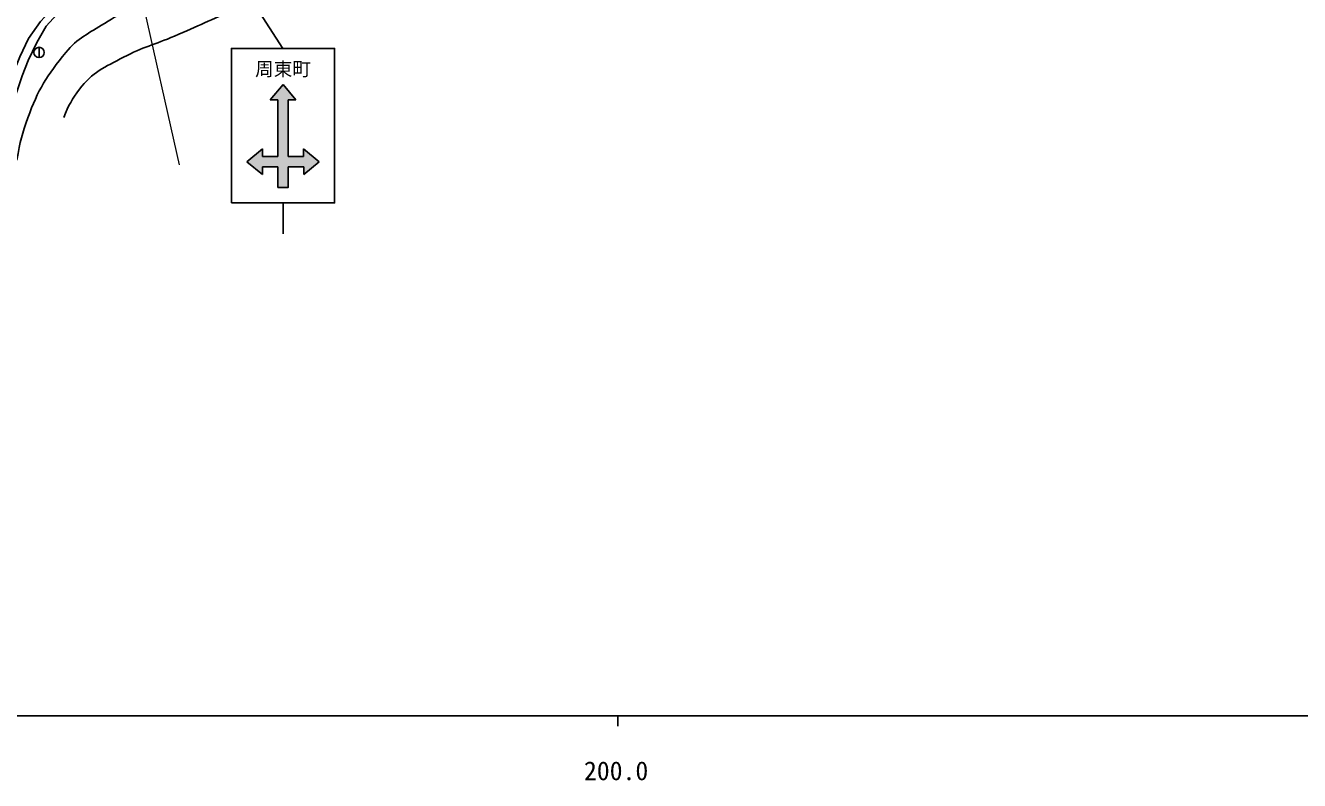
# Model space of a CAD drawing. Units: millimetres, scale not verified. Extents: x 40000 to 680000, y 20000 to 380000.
# Drawn here: x 210558 to 334125, y 198715 to 272008 of the extents above; entities that cross this region are included whole.
import ezdxf
from ezdxf.enums import TextEntityAlignment as Align

# ---------------------------------------------------------------- set-up
doc = ezdxf.new("R2010")
doc.units = ezdxf.units.MM
doc.header["$LTSCALE"] = 1000
for name, color, linetype, lineweight in [('M-BGD', 7, 'Continuous', 25), ('M-STR-HTXT', 7, 'Continuous', 13), ('M-STR-STRC', 7, 'Continuous', 25), ('M-TTL-BAND', 7, 'Continuous', 25)]:
    doc.layers.add(name, color=color, linetype=linetype, lineweight=lineweight)
doc.styles.add('ＭＳ ゴシック', font='')
doc.styles.get('ＭＳ ゴシック').set_extended_font_data('MS Gothic')

msp = doc.modelspace()

# ---------------------------------------------------------------- hatches: boundary and pattern name
at = {"layer": 'M-STR-STRC'}
msp.add_hatch(color=256, dxfattribs=at).paths.add_polyline_path([(236041, 256284), (236040, 258284), (237540, 258285), (237540, 257535), (239040, 258786), (237539, 260035), (237539, 259285), (236039, 259284), (236036, 264784), (236786, 264785), (235535, 266284), (234286, 264783), (235036, 264784), (235039, 259284), (233539, 259283), (233539, 260033), (232040, 258782), (233540, 257533), (233540, 258283), (235040, 258284), (235041, 256284)])

# ---------------------------------------------------------------- linework, layer by layer
at = {"layer": 'M-BGD'}
msp.add_line((211872, 269888), (211873, 268888), dxfattribs=at)
for points in [[(206624, 258917), (208311, 264217), (209394, 267431), (210009, 268964), (210837, 270742), (212030, 272379), (214129, 274685), (214402, 274884)], [(214647, 274213), (212573, 271936), (211653, 270362)], [(211653, 270362), (210835, 268606), (210239, 267119), (209167, 263937), (207482, 258644)]]:
    msp.add_lwpolyline(points, dxfattribs=at)
msp.add_circle((211873, 269388), 500, dxfattribs=at)
for points, knots in [([(214273, 263066), (214764, 264326), (215060, 264833), (215798, 265814), (217039, 267465), (218247, 267961), (220072, 268929), (221915, 269907), (223089, 270154), (225007, 270976), (227304, 271959), (228567, 272566), (230863, 273552), (232669, 274328), (233695, 274727), (235512, 275476), (238518, 276716), (240239, 277323), (243212, 278640), (246187, 279958), (247801, 280811), (250715, 282260), (253220, 283505), (254571, 284304), (257085, 285530), (259267, 286593), (260502, 287164), (262721, 288147), (264918, 289120), (266107, 289773), (268374, 290569), (269714, 291039), (270489, 291248), (271881, 291530), (273370, 291833), (274228, 291917), (275747, 291970), (277341, 292026), (278233, 291859), (279825, 291758), (281081, 291678), (281780, 291534), (283038, 291513), (284444, 291489), (285237, 291490), (286635, 291635), (288046, 291781), (288820, 291990), (290207, 292287), (291674, 292600), (292490, 292804), (293935, 293208), (295485, 293642), (296348, 293908), (297874, 294423), (299002, 294803), (299642, 295000), (300745, 295450), (302744, 296265), (303801, 296872), (305802, 297684), (307131, 298223), (307892, 298493), (309268, 298899), (310944, 299393), (311909, 299574), (313615, 299950), (316232, 300527), (317685, 300950), (320344, 301279), (322263, 301516), (323354, 301651), (325287, 301572), (326210, 301534), (326726, 301457), (327635, 301294), (328457, 301147), (328931, 301099), (329723, 300837), (330424, 300605), (330683, 300484), (331460, 300095)], [0, 0, 0, 0, 1, 1, 1, 2, 2, 2, 3, 3, 3, 4, 4, 4, 5, 5, 5, 6, 6, 6, 7, 7, 7, 8, 8, 8, 9, 9, 9, 10, 10, 10, 11, 11, 11, 12, 12, 12, 13, 13, 13, 14, 14, 14, 15, 15, 15, 16, 16, 16, 17, 17, 17, 18, 18, 18, 19, 19, 19, 20, 20, 20, 21, 21, 21, 22, 22, 22, 23, 23, 23, 24, 24, 24, 25, 25, 25, 26, 26, 26, 27, 27, 27, 27]), ([(267946, 295035), (266265, 294044), (265823, 293782), (264483, 292944), (263043, 292043), (262290, 291453), (260837, 290571), (257928, 288804), (256246, 287898), (253240, 286302), (250761, 284987), (249378, 284224), (246792, 283135), (244508, 282172), (243147, 281842), (240822, 280982), (238396, 280085), (237069, 279498), (234631, 278634), (231703, 277596), (229975, 277271), (227058, 276201), (225555, 275648), (224711, 275335), (223253, 274672), (221263, 273767), (220065, 273394), (218225, 272213), (216680, 271222), (215630, 270810), (214469, 269388), (212660, 267172), (211751, 265748), (210798, 263051), (210244, 261487), (210046, 260825), (209721, 258941)], [0, 0, 0, 0, 1, 1, 1, 2, 2, 2, 3, 3, 3, 4, 4, 4, 5, 5, 5, 6, 6, 6, 7, 7, 7, 8, 8, 8, 9, 9, 9, 10, 10, 10, 11, 11, 11, 12, 12, 12, 12])]:
    msp.add_open_spline(points, degree=3, knots=knots, dxfattribs=at)
at = {"layer": 'M-STR-HTXT'}
msp.add_line((218912, 287760), (225464, 258484), dxfattribs=at)
at = {"layer": 'M-STR-STRC'}
for p, q in [((227070, 282899), (235534, 269784)), ((234286, 264783), (235535, 266284)), ((235535, 266284), (236786, 264785)), ((234286, 264783), (235036, 264784)), ((235036, 264784), (235039, 259284)), ((236036, 264784), (236786, 264785)), ((236039, 259284), (236036, 264784)), ((232040, 258782), (233539, 260033)), ((233539, 259283), (233539, 260033)), ((237539, 259285), (237539, 260035)), ((237539, 260035), (239040, 258786)), ((233540, 257533), (232040, 258782)), ((233539, 259283), (235039, 259284)), ((233540, 258283), (235040, 258284)), ((233540, 258283), (233540, 257533)), ((237539, 259285), (236039, 259284)), ((236040, 258284), (237540, 258285)), ((239040, 258786), (237540, 257535)), ((237540, 258285), (237540, 257535)), ((235542, 254784), (235543, 251784))]:
    msp.add_line(p, q, dxfattribs=at)
msp.add_lwpolyline([(230542, 254781), (240542, 254787), (240534, 269787), (230534, 269781)], close=True, dxfattribs=at)
msp.add_lwpolyline([(235040, 258284), (235041, 256284), (236041, 256284), (236040, 258284)], dxfattribs=at)
at = {"layer": 'M-TTL-BAND'}
for p, q in [((40000, 205000), (579000, 205000)), ((268000, 205000), (268000, 204000))]:
    msp.add_line(p, q, dxfattribs=at)

# ---------------------------------------------------------------- texts
at = {"layer": 'M-STR-STRC', "style": 'ＭＳ ゴシック'}
msp.add_text('周東町', height=1320, rotation=0.031, dxfattribs=at).set_placement((235535, 267784), align=Align.MIDDLE_CENTER)
at = {"layer": 'M-TTL-BAND', "style": 'ＭＳ ゴシック'}
msp.add_text('200.0', height=1833, dxfattribs=at).set_placement((267844, 198195), align=Align.BOTTOM_CENTER)

doc.saveas('drawing.dxf')
